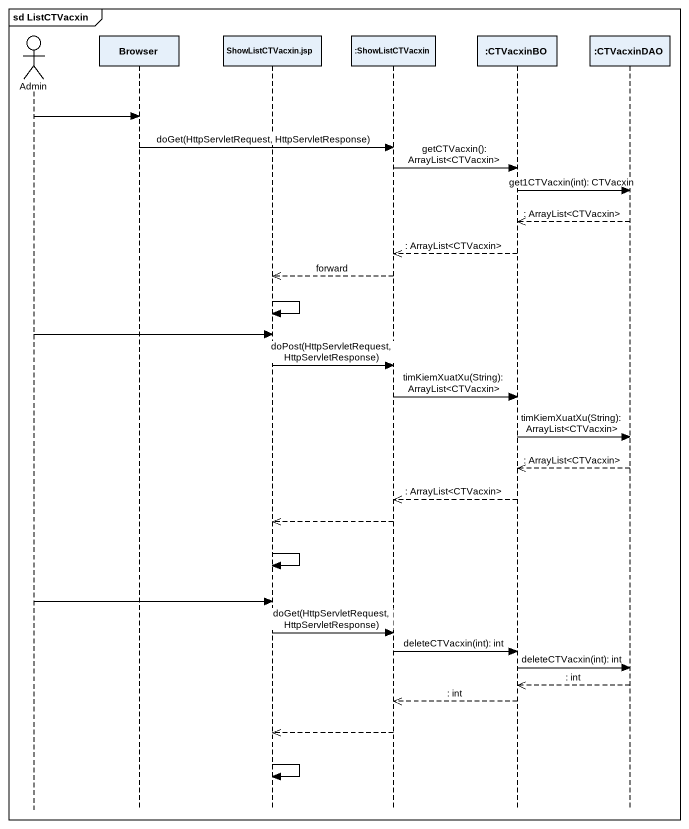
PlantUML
@startuml
mainframe sd ListCTVacxin
hide footbox
actor Admin
participant Browser
participant "ShowListCTVacxin.jsp" as ShowListCTVacxin_jsp
participant ":ShowListCTVacxin" as ShowListCTVacxin
participant ":CTVacxinBO" as CTVacxinBO
participant ":CTVacxinDAO" as CTVacxinDAO

Admin -> Browser
Browser -> ShowListCTVacxin : doGet(HttpServletRequest, HttpServletResponse)
ShowListCTVacxin -> CTVacxinBO : getCTVacxin(): ArrayList<CTVacxin>
CTVacxinBO -> CTVacxinDAO : get1CTVacxin(int): CTVacxin
CTVacxinDAO -->> CTVacxinBO : : ArrayList<CTVacxin>
CTVacxinBO -->> ShowListCTVacxin : : ArrayList<CTVacxin>
ShowListCTVacxin -->> ShowListCTVacxin_jsp : forward
ShowListCTVacxin_jsp -> ShowListCTVacxin_jsp
Admin -> ShowListCTVacxin_jsp
ShowListCTVacxin_jsp -> ShowListCTVacxin : doPost(HttpServletRequest, HttpServletResponse)
ShowListCTVacxin -> CTVacxinBO : timKiemXuatXu(String): ArrayList<CTVacxin>
CTVacxinBO -> CTVacxinDAO : timKiemXuatXu(String): ArrayList<CTVacxin>
CTVacxinDAO -->> CTVacxinBO : : ArrayList<CTVacxin>
CTVacxinBO -->> ShowListCTVacxin : : ArrayList<CTVacxin>
ShowListCTVacxin -->> ShowListCTVacxin_jsp
ShowListCTVacxin_jsp -> ShowListCTVacxin_jsp
Admin -> ShowListCTVacxin_jsp
ShowListCTVacxin_jsp -> ShowListCTVacxin : doGet(HttpServletRequest, HttpServletResponse)
ShowListCTVacxin -> CTVacxinBO : deleteCTVacxin(int): int
CTVacxinBO -> CTVacxinDAO : deleteCTVacxin(int): int
CTVacxinDAO -->> CTVacxinBO : : int
CTVacxinBO -->> ShowListCTVacxin : : int
ShowListCTVacxin -->> ShowListCTVacxin_jsp
ShowListCTVacxin_jsp -> ShowListCTVacxin_jsp
@enduml
